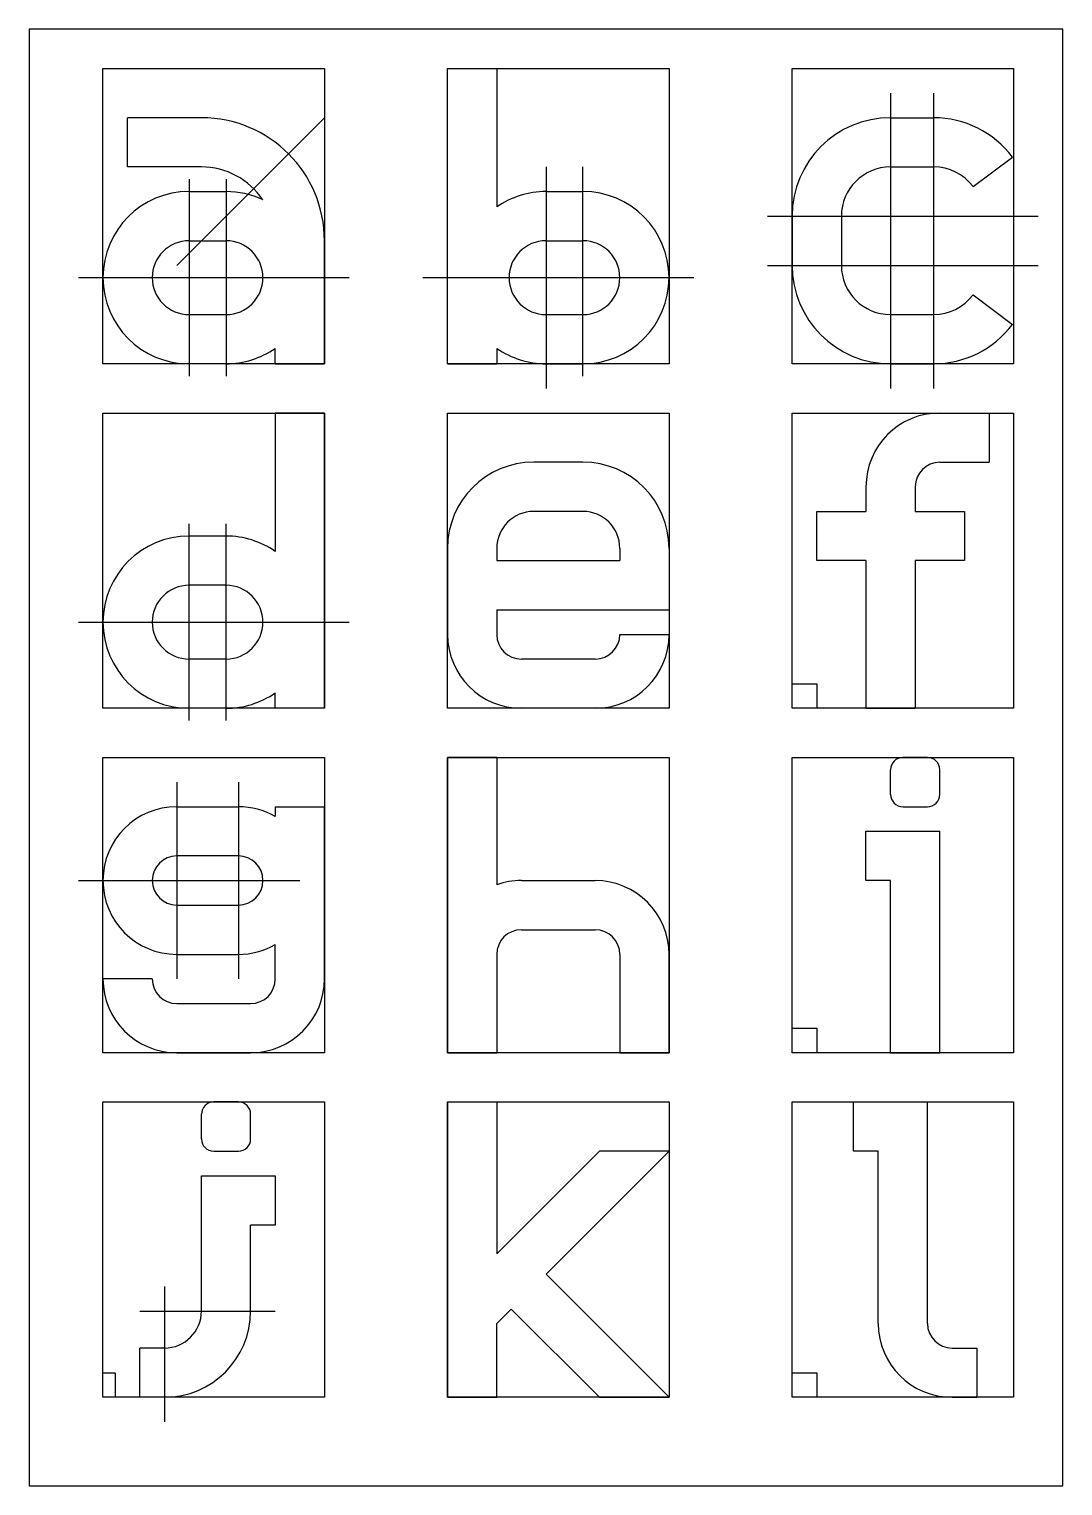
# Model space of a CAD drawing. Units: millimetres on the paper. Extents: x -105 to 105, y -148 to 148.
import ezdxf

# ---------------------------------------------------------------- set-up
doc = ezdxf.new("R2010")
doc.units = ezdxf.units.MM
for name, color, linetype in [('0-0', 7, 'Continuous'), ('0-1', 7, 'Continuous'), ('0-2', 7, 'Continuous'), ('0-3', 7, 'Continuous')]:
    doc.layers.add(name, color=color, linetype=linetype)

msp = doc.modelspace()

# ---------------------------------------------------------------- linework, layer by layer
at = {"layer": '0-0'}
msp.add_lwpolyline([(-105, -148), (105, -148), (105, 148), (-105, 148)], close=True, dxfattribs=at)
at = {"layer": '0-1'}
for p, q in [((-90, 80), (-90, 140)), ((-20, 80), (-20, 140)), ((50, 80), (50, 140)), ((50, 140), (95, 140)), ((95, 140), (95, 80)), ((95, 80), (50, 80)), ((-90, 10), (-90, 70)), ((-20, 10), (-20, 70)), ((50, 10), (50, 70)), ((50, 70), (95, 70)), ((95, 70), (95, 10)), ((95, 10), (50, 10)), ((-90, -60), (-90, 0)), ((-20, -60), (-20, 0)), ((50, -60), (50, 0)), ((50, 0), (95, 0)), ((95, 0), (95, -60)), ((95, -60), (50, -60)), ((-90, -130), (-90, -70)), ((-20, -130), (-20, -70)), ((50, -130), (50, -70)), ((50, -70), (95, -70)), ((95, -70), (95, -130)), ((95, -130), (50, -130))]:
    msp.add_line(p, q, dxfattribs=at)
for points in [[(-90, 140), (-45, 140), (-45, 80), (-90, 80)], [(-20, 140), (25, 140), (25, 80), (-20, 80)], [(-90, 70), (-45, 70), (-45, 10), (-90, 10)], [(-20, 70), (25, 70), (25, 10), (-20, 10)], [(-90, 0), (-45, 0), (-45, -60), (-90, -60)], [(-20, 0), (25, 0), (25, -60), (-20, -60)], [(-90, -70), (-45, -70), (-45, -130), (-90, -130)], [(-20, -70), (25, -70), (25, -130), (-20, -130)]]:
    msp.add_lwpolyline(points, dxfattribs=at)
at = {"layer": '0-2'}
for p, q in [((70, 135), (70, 75)), ((78.75, 135), (78.75, 75)), ((-75, 100), (-45, 130)), ((7.5, 77.5), (7.5, 120)), ((-72.5, 117.5), (-72.5, 77.5)), ((-65, 117.5), (-65, 77.5)), ((45, 110), (100, 110)), ((45, 100), (100, 100)), ((-95, 97.5), (-40, 97.5)), ((-72.5, 7.5), (-72.5, 47.5)), ((-65, 7.5), (-65, 47.5)), ((-95, 27.5), (-40, 27.5)), ((-75, -5), (-75, -45)), ((-62.5, -5), (-62.5, -45)), ((-95, -25), (-50, -25)), ((-77.5, -107.5), (-77.5, -135)), ((-82.5, -112.5), (-55, -112.5))]:
    msp.add_line(p, q, dxfattribs=at)
at = {"layer": '0-3'}
for p, q in [((-20, 140), (-10, 140)), ((-20, 80), (-20, 140)), ((-10, 140), (-10, 111.86)), ((-85, 120), (-85, 130)), ((-70, 130), (-85, 130)), ((70, 130), (78.75, 130)), ((86.75, 116), (94.75, 122)), ((-70, 120), (-85, 120)), ((0, 120), (0, 75)), ((70, 120), (78.75, 120)), ((-72.5, 115), (-65, 115)), ((0, 115), (7.5, 115)), ((50, 110), (50, 100)), ((60, 110), (60, 100)), ((-72.5, 105), (-65, 105)), ((-45, 80), (-45, 105)), ((0, 105), (7.5, 105)), ((-25, 97.5), (30, 97.5)), ((86.75, 94), (94.75, 88)), ((-72.5, 90), (-65, 90)), ((0, 90), (7.5, 90)), ((70, 90), (78.75, 90)), ((-55, 80), (-55, 83.14)), ((-10, 83.14), (-10, 80)), ((-65, 80), (-72.5, 80)), ((-55, 80), (-45, 80)), ((-20, 80), (-10, 80)), ((0, 80), (7.5, 80)), ((70, 80), (78.75, 80)), ((-45, 70), (-55, 70)), ((-55, 70), (-55, 41.86)), ((-45, 10), (-45, 70)), ((80, 70), (90, 70)), ((90, 70), (90, 60)), ((7.5, 60), (-2.5, 60)), ((80, 60), (90, 60)), ((65, 55), (65, 50)), ((75, 55), (75, 50)), ((7.5, 50), (-2.5, 50)), ((75, 50), (85, 50)), ((85, 50), (85, 40)), ((-65, 45), (-72.5, 45)), ((-20, 42.5), (-20, 25)), ((-10, 42.5), (-10, 40)), ((15, 42.5), (15, 40)), ((25, 42.5), (25, 30)), ((-10, 40), (15, 40)), ((65, 40), (55, 40)), ((65, 40), (65, 10)), ((75, 40), (75, 10)), ((85, 40), (75, 40)), ((-65, 35), (-72.5, 35)), ((-10, 30), (-10, 25)), ((-10, 30), (25, 30)), ((15, 25), (25, 25)), ((-65, 20), (-72.5, 20)), ((10, 20), (-5, 20)), ((-55, 10), (-55, 13.14)), ((-65, 10), (-72.5, 10)), ((-45, 10), (-55, 10)), ((10, 10), (-5, 10)), ((65, 10), (75, 10)), ((-10, 0), (-20, 0)), ((-10, 0), (-10, -25.86)), ((77.5, 0), (72.5, 0)), ((70, -7.5), (70, -2.5)), ((80, -7.5), (80, -2.5)), ((-75, -10), (-62.5, -10)), ((-55, -10), (-45, -10)), ((-55, -10), (-55, -12.01)), ((-45, -45), (-45, -10)), ((72.5, -10), (77.5, -10)), ((65, -15), (80, -15)), ((65, -25), (65, -15)), ((80, -60), (80, -15)), ((-62.5, -20), (-75, -20)), ((-5, -25), (10, -25)), ((70, -25), (65, -25)), ((70, -60), (70, -25)), ((-75, -30), (-62.5, -30)), ((-5, -35), (10, -35)), ((-55, -45), (-55, -37.99)), ((-75, -40), (-62.5, -40)), ((-10, -40), (-10, -60)), ((15, -40), (15, -60)), ((25, -60), (25, -40)), ((-80, -45), (-90, -45)), ((-75, -50), (-60, -50)), ((50, -60), (50, -55)), ((50, -55), (55, -55)), ((55, -55), (55, -60)), ((-75, -60), (-60, -60)), ((15, -60), (25, -60)), ((55, -60), (50, -60)), ((70, -60), (80, -60)), ((-62.5, -70), (-67.5, -70)), ((-20, -70), (-10, -70)), ((-10, -70), (-10, -100.86)), ((62.5, -70), (77.5, -70)), ((62.5, -80), (62.5, -70)), ((77.5, -115), (77.5, -70)), ((-70, -77.5), (-70, -72.5)), ((-60, -77.5), (-60, -72.5)), ((-67.5, -80), (-62.5, -80)), ((10.86, -80), (-10, -100.86)), ((25, -80), (0, -105)), ((25, -80), (10.86, -80)), ((67.5, -80), (62.5, -80)), ((67.5, -115), (67.5, -80)), ((-70, -112.5), (-70, -85)), ((-70, -85), (-55, -85)), ((-55, -85), (-55, -95)), ((-60, -112.5), (-60, -95)), ((-55, -95), (-60, -95)), ((25, -130), (0, -105)), ((-10, -130), (-10, -115)), ((-82.5, -130), (-82.5, -120)), ((-77.5, -120), (-82.5, -120)), ((-90, -130), (-90, -125)), ((-90, -125), (-87.5, -125)), ((-87.5, -125), (-87.5, -130)), ((50, -130), (50, -125)), ((50, -125), (55, -125)), ((55, -125), (55, -130)), ((-87.5, -130), (-90, -130)), ((-77.5, -130), (-82.5, -130)), ((10.86, -130), (25, -130)), ((55, -130), (50, -130)), ((82.5, -130), (87.5, -130))]:
    msp.add_line(p, q, dxfattribs=at)
for points in [[(55, 40), (55, 50), (65, 50)], [(-20, 0), (-20, -60), (-10, -60)], [(-20, -70), (-20, -130), (-10, -130)], [(10.86, -130), (-7.07, -112.07), (-10, -115)], [(82.5, -120), (87.5, -120), (87.5, -130)]]:
    msp.add_lwpolyline(points, dxfattribs=at)
msp.add_lwpolyline([(50, 15), (55, 15), (55, 10), (50, 10)], close=True, dxfattribs=at)
for centre, radius, start, end in [((-70, 105), 25, 0, 90), ((70, 110), 20, 90, 180), ((78.75, 110), 20, 36.8699, 90), ((-70, 105), 15, 33.6901, 90), ((70, 110), 10, 90, 180), ((78.75, 110), 10, 36.8699, 90), ((-72.5, 97.5), 17.5, 90, 270), ((-65, 97.5), 17.5, 64.6928, 90), ((0, 97.5), 17.5, 90, 124.8499), ((7.5, 97.5), 17.5, 270, 90), ((-72.5, 97.5), 7.5, 90, 270), ((-65, 97.5), 7.5, 270, 90), ((0, 97.5), 7.5, 90, 270), ((7.5, 97.5), 7.5, 270, 90), ((70, 100), 20, 180, 270), ((70, 100), 10, 180, 270), ((78.75, 100), 10, 270, 323.1301), ((78.75, 100), 20, 270, 323.1301), ((-65, 97.5), 17.5, 270, 304.8499), ((0, 97.5), 17.5, 235.1501, 270), ((80, 55), 15, 90, 180), ((-2.5, 42.5), 17.5, 90, 180), ((7.5, 42.5), 17.5, 0, 90), ((80, 55), 5, 90, 180), ((-2.5, 42.5), 7.5, 90, 180), ((7.5, 42.5), 7.5, 0, 90), ((-72.5, 27.5), 17.5, 90, 270), ((-65, 27.5), 17.5, 55.1501, 90), ((-72.5, 27.5), 7.5, 90, 270), ((-65, 27.5), 7.5, 270, 90), ((-5, 25), 15, 180, 270), ((-5, 25), 5, 180, 270), ((10, 25), 5, 270, 0), ((10, 25), 15, 270, 0), ((-65, 27.5), 17.5, 270, 304.8499), ((72.5, -2.5), 2.5, 90, 180), ((77.5, -2.5), 2.5, 0, 90), ((72.5, -7.5), 2.5, 180, 270), ((77.5, -7.5), 2.5, 270, 0), ((-75, -25), 15, 90, 270), ((-62.5, -25), 15, 60, 90), ((-75, -25), 5, 90, 270), ((-62.5, -25), 5, 270, 90), ((-5, -40), 15, 90, 109.4712), ((10, -40), 15, 0, 90), ((-5, -40), 5, 90, 180), ((10, -40), 5, 0, 90), ((-62.5, -25), 15, 270, 300), ((-75, -45), 15, 180, 270), ((-75, -45), 5, 180, 270), ((-60, -45), 15, 270, 0), ((-60, -45), 5, 270, 0), ((-67.5, -72.5), 2.5, 90, 180), ((-62.5, -72.5), 2.5, 0, 90), ((-67.5, -77.5), 2.5, 180, 270), ((-62.5, -77.5), 2.5, 270, 0), ((-77.5, -112.5), 7.5, 270, 0), ((-77.5, -112.5), 17.5, 270, 0), ((82.5, -115), 15, 180, 270), ((82.5, -115), 5, 180, 270)]:
    msp.add_arc(centre, radius, start, end, dxfattribs=at)

doc.saveas('drawing.dxf')
